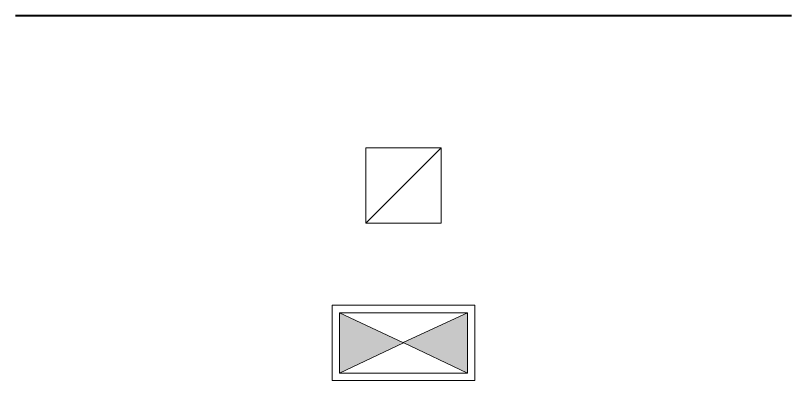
# Model space of a CAD drawing. Header units: metres. Extents: x 1838950 to 1842843, y 5171318 to 5174224.
# Drawn here: x 1840919.08 to 1840929.41, y 5171668.49 to 5171673.35 of the extents above; entities that cross this region are included whole.
import ezdxf

# ---------------------------------------------------------------- set-up
doc = ezdxf.new("R2010")
doc.units = ezdxf.units.M
doc.header["$LTSCALE"] = 0.0254
doc.header["$PDMODE"] = 1
doc.header["$PDSIZE"] = -2
doc.layers.get('0').update_dxf_attribs({"lineweight": 18})
doc.layers.add('SA - légende RH', color=7, linetype='Continuous', lineweight=18)
doc.layers.add('SA - légende RS', color=7, linetype='Continuous', lineweight=18)

# ---------------------------------------------------------------- blocks, each defined once
blk = doc.blocks.new('218-4')
at = {"color": 7, "linetype": 'Continuous', "flags": 128}
blk.add_lwpolyline([(-0.39015, -0.39015), (0.39015, 0.39015), (0.39015, -0.39015)], close=True, dxfattribs=at)
blk.add_lwpolyline([(-0.39015, -0.39015), (-0.39015, 0.39015), (0.39015, 0.39015)], dxfattribs=at)
at = {"color": 7, "linetype": 'Continuous', "lineweight": 5, "transparency": 33554687}
for p in [(-0.39015, 0.39015), (-0.39015, 0.39015), (0.39015, 0.39015), (0.39015, 0.39015), (0.39015, 0.39015), (0.39015, 0.39015), (-0.39015, -0.39015), (-0.39015, -0.39015), (-0.39015, -0.39015), (-0.39015, -0.39015), (0.39015, -0.39015), (0.39015, -0.39015)]:
    blk.add_point(p, dxfattribs=at)
blk = doc.blocks.new('Armoire-4')
at = {"color": 7, "linetype": 'Continuous'}
for p, q in [((0.851, 0.401), (-0.851, 0.401)), ((-0.851, -0.401), (0.851, -0.401))]:
    blk.add_line(p, q, dxfattribs=at)
at = {"color": 7, "linetype": 'Continuous', "flags": 128}
for points in [[(-0.951, 0.501), (-0.951, -0.501), (0.951, -0.501), (0.951, 0.501)], [(-0.851, 0.401), (0, 0), (-0.851, -0.401)], [(0.851, 0.401), (0.851, -0.401), (-0.006, 0.003)]]:
    blk.add_lwpolyline(points, close=True, dxfattribs=at)
at = {"color": 7, "linetype": 'Continuous', "lineweight": 5, "transparency": 33554687}
for p in [(-0.951, 0.501), (-0.951, 0.501), (-0.951, 0.501), (-0.951, 0.501), (-0.951, 0.501), (0.951, 0.501), (0.951, 0.501), (0.951, 0.501), (0.951, 0.501), (0.951, 0.501), (-0.851, 0.401), (-0.851, 0.401), (-0.851, 0.401), (-0.851, 0.401), (-0.851, 0.401), (-0.851, 0.401), (-0.851, 0.401), (-0.851, 0.401), (-0.851, 0.401), (-0.851, 0.401), (0.851, 0.401), (0.851, 0.401), (0.851, 0.401), (0.851, 0.401), (0.851, 0.401), (0.851, 0.401), (0.851, 0.401), (0.851, 0.401), (0.851, 0.401), (0.851, 0.401), (-0.006, 0.003), (-0.006, 0.003), (-0.006, 0.003), (-0.006, 0.003), (-0.006, 0.003), (0, 0), (0, 0), (0, 0), (0, 0), (0, 0), (-0.851, -0.401), (-0.851, -0.401), (-0.851, -0.401), (-0.851, -0.401), (-0.851, -0.401), (-0.851, -0.401), (-0.851, -0.401), (-0.851, -0.401), (-0.851, -0.401), (-0.851, -0.401), (0.851, -0.401), (0.851, -0.401), (0.851, -0.401), (0.851, -0.401), (0.851, -0.401), (0.851, -0.401), (0.851, -0.401), (0.851, -0.401), (0.851, -0.401), (0.851, -0.401), (-0.951, -0.501), (-0.951, -0.501), (-0.951, -0.501), (-0.951, -0.501), (-0.951, -0.501), (0.951, -0.501), (0.951, -0.501), (0.951, -0.501), (0.951, -0.501), (0.951, -0.501)]:
    blk.add_point(p, dxfattribs=at)
at = {"color": 7, "linetype": 'Continuous'}
for points in [[(0, 0), (-0.851, -0.401), (-0.851, 0.401)], [(-0.851, -0.401), (-0.851, 0.401), (0, 0)], [(-0.851, 0.401), (0, 0), (-0.851, -0.401)], [(-0.851, -0.401), (-0.851, 0.401), (0, 0)], [(0.851, -0.401), (-0.006, 0.003), (0.851, 0.401)], [(-0.006, 0.003), (0.851, 0.401), (0.851, -0.401)], [(0.851, 0.401), (0.851, -0.401), (-0.006, 0.003)], [(-0.006, 0.003), (0.851, 0.401), (0.851, -0.401)]]:
    blk.add_solid(points, dxfattribs=at)

msp = doc.modelspace()

# ---------------------------------------------------------------- linework, layer by layer
at = {"layer": 'SA - légende RS', "color": 136, "lineweight": 40, "true_color": 0x008080}
msp.add_line((1840919.0831, 5171673.3502), (1840929.4123, 5171673.3502), dxfattribs=at)

# ---------------------------------------------------------------- block references
at = {"layer": 'SA - légende RH', "color": 5, "true_color": 0x0000ff, "xscale": 1.2820512, "yscale": 1.2820512, "zscale": 1.2820512, "rotation": 0.0533428120899409}
msp.add_blockref('218-4', (1840924.2477, 5171671.0867), dxfattribs=at)
at = {"layer": 'SA - légende RS', "color": 30, "true_color": 0xff6600}
msp.add_blockref('Armoire-4', (1840924.2477, 5171668.9908), dxfattribs=at)

doc.saveas('drawing.dxf')
